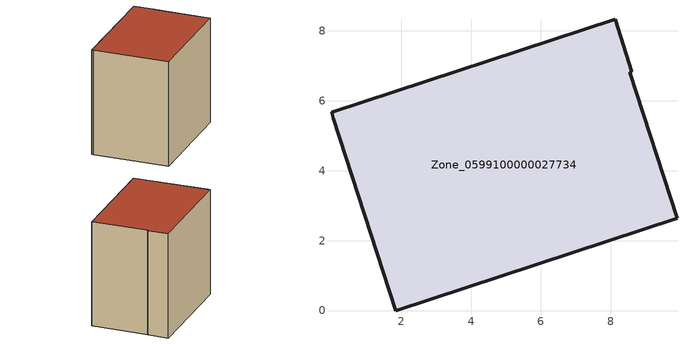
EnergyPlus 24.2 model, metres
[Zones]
Zone_0599100000027734
 floor ground (C_G): 9.89,2.64 1.84,0 0.05,5.5 0.01,5.67 8.12,8.33 8.61,6.83 8.54,6.81 z3.46
 wall outside (C_F): 8.61,6.83 8.12,8.33 0.01,5.67 0.05,5.5 1.84,0 9.89,2.64 8.54,6.81 8.61,6.83 z3.46:11.68
 roof outside (C_R): 1.84,0 9.89,2.64 8.54,6.81 8.61,6.83 8.12,8.33 0.01,5.67 0.05,5.5 z11.68
[BUILDING]
Pand.0599100000027734: North Axis=0; Terrain=City; Loads Convergence Tolerance Value=0.04; Temperature Convergence Tolerance Value=0.4; Solar Distribution=FullExterior; Maximum Number of Warmup Days=25; Minimum Number of Warmup Days=1
[Site:Location]
Rotterdam.The.Hague.AP_ZH_NLD Design_Conditions: Latitude=51.96; Longitude=4.45; Time Zone=1; Elevation=-4.5
[SITE:GROUNDTEMPERATURE:BUILDINGSURFACE]
18, 18, 18, 18, 18, 18, 18, 18, 18, 18, 18, 18
[MATERIAL] Thermal Absorptance=0.9; Solar Absorptance=0.7; Visible Absorptance=0.7
Name | Roughness | Thickness | Conductivity | Density | Specific Heat
G.TI.1946-1964 | MediumSmooth | 0.15 | 1 | 540 | 1210
F.TI.1946-1964 | Rough | 0.3 | 0.857143 | 1920 | 840
R.TI.1946-1964 | MediumRough | 0.2 | 0.277778 | 1500 | 1000
[CONSTRUCTION]
C_G: G.TI.1946-1964
C_F: F.TI.1946-1964
C_R: R.TI.1946-1964
[ZONE]
Zone_0599100000027734: Type=1; Multiplier=1; Ceiling Height=Autocalculate; Volume=Autocalculate; Floor Area=autocalculate; Part of Total Floor Area=Yes
[ZONEINFILTRATION:DESIGNFLOWRATE]
Infil_Zone_0599100000027734: Zone or ZoneList or Space or SpaceList=Zone_0599100000027734; Schedule=AlwaysOn; Design Flow Rate Calculation Method=Flow/Area; Flow Rate per Floor Area=0.003; Constant Term Coefficient=1; Temperature Term Coefficient=0; Velocity Term Coefficient=0; Velocity Squared Term Coefficient=0
[HVACTEMPLATE:ZONE:IDEALLOADSAIRSYSTEM]
Zone_0599100000027734: Maximum Heating Supply Air Temperature=50; Minimum Cooling Supply Air Temperature=13; Maximum Heating Supply Air Humidity Ratio=0.0156; Minimum Cooling Supply Air Humidity Ratio=0.0077; Heating Limit=NoLimit; Cooling Limit=NoLimit; Dehumidification Control Type=ConstantSensibleHeatRatio; Cooling Sensible Heat Ratio=0.7; Dehumidification Setpoint=60; Humidification Control Type=None; Humidification Setpoint=30; Outdoor Air Method=None; Outdoor Air Flow Rate per Person=0.00944; Outdoor Air Flow Rate per Zone Floor Area=0; Outdoor Air Flow Rate per Zone=0; Demand Controlled Ventilation Type=None; Outdoor Air Economizer Type=NoEconomizer; Heat Recovery Type=None; Sensible Heat Recovery Effectiveness=0.7; Latent Heat Recovery Effectiveness=0.65
[ZONECONTROL:THERMOSTAT]
ThermostatControl_Zone_0599100000027734: Zone or ZoneList=Zone_0599100000027734; Control Type Schedule=DualSetpointControlType; Control 1=Thermostat_Zone_0599100000027734; Temperature Difference Between Cutout And Setpoint=0
[THERMOSTATSETPOINT:DUALSETPOINT]
Thermostat_Zone_0599100000027734: Heating Setpoint Temperature Schedule=HeatingSetpoint_Zone_0599100000027734; Cooling Setpoint Temperature Schedule=CoolingSetpoint_Zone_0599100000027734
[SCHEDULE:COMPACT]
HeatingSetpoint_Zone_0599100000027734: Through: 12/31, For: AllDays, Until: 24:00, 21
CoolingSetpoint_Zone_0599100000027734: Through: 12/31, For: AllDays, Until: 24:00, 24
DualSetpointControlType: Through: 12/31, For: AllDays, Until: 24:00, 4
AlwaysOn: Through: 12/31, For: AllDays, Until: 24:00, 1
